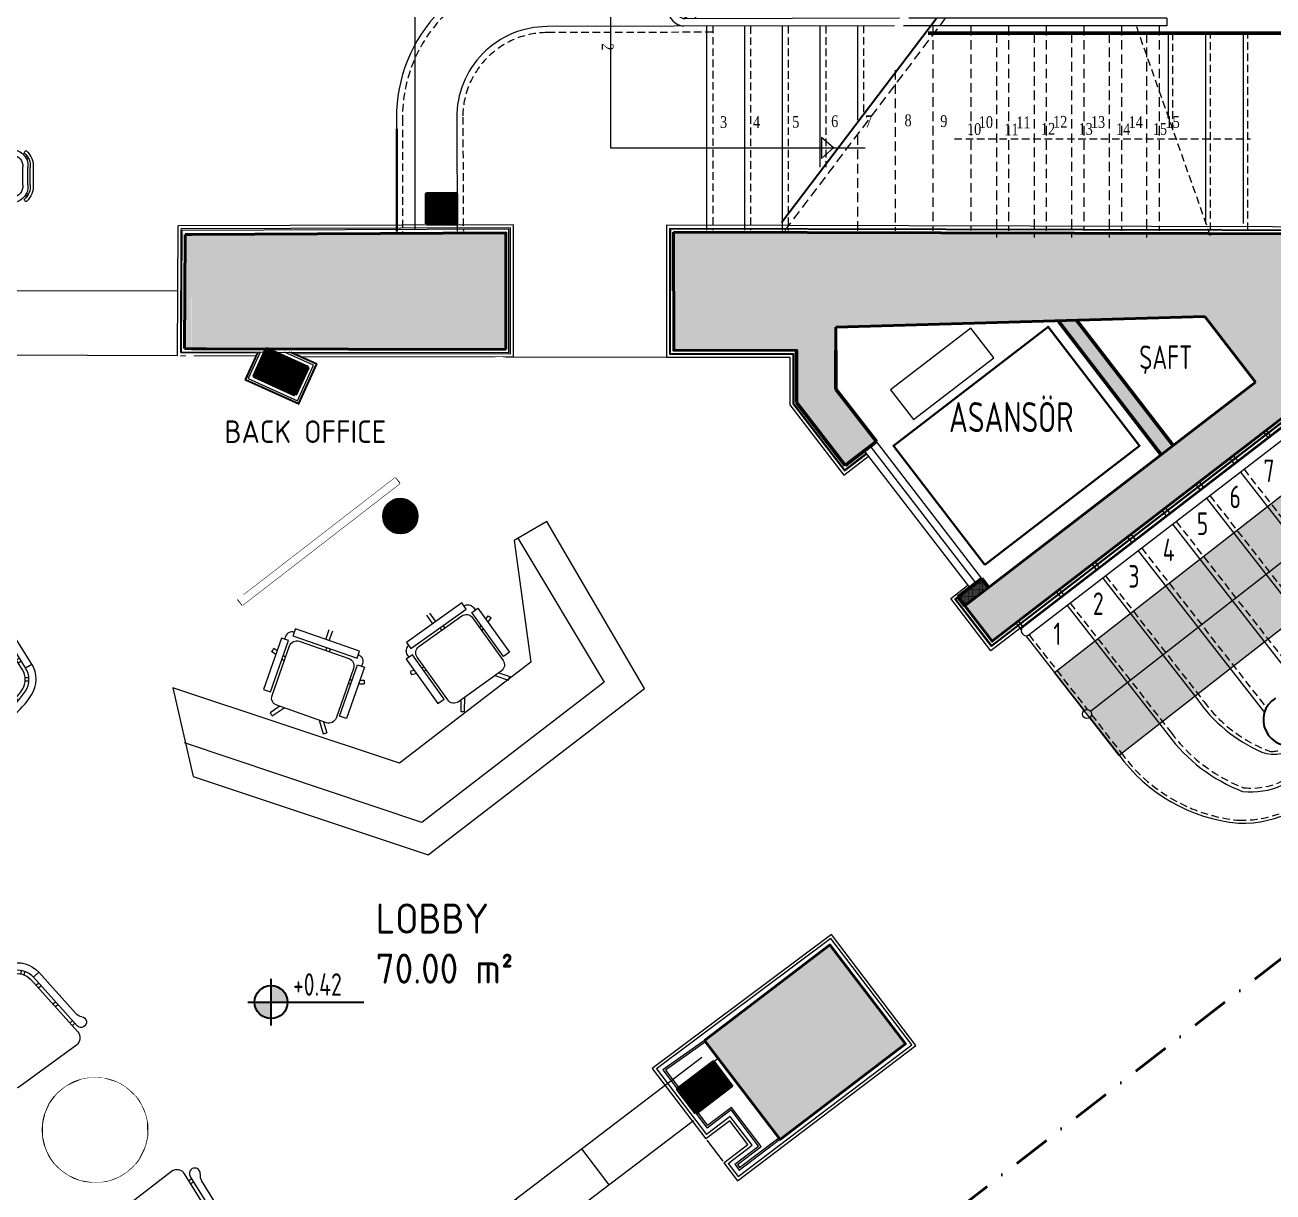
# Model space of a CAD drawing. Header units: millimetres. Extents: x 8884 to 18446, y 10737 to 16556.
# Drawn here: x 10154 to 10985, y 14561 to 15338 of the extents above; entities that cross this region are included whole.
import ezdxf

# ---------------------------------------------------------------- set-up
doc = ezdxf.new("R2010")
doc.units = ezdxf.units.MM
doc.set_wipeout_variables(frame=1)
for name, pattern in [('DASHDOT2', [0.5, 0.25, -0.125, 0, -0.125]), ('DASHED2', [9.525, 6.35, -3.175]), ('DUZ', [0]), ('HIDDEN', [0.375, 0.25, -0.125])]:
    doc.linetypes.add(name, pattern=pattern)
for name, color, linetype, lineweight in [('Bina', 7, 'Continuous', 9), ('CEILING (3RDF)', 172, 'Continuous', 13), ('FURNITURE (3RDF)', 43, 'Continuous', 20), ('GYPSUM BOARD (3RDF)', 97, 'Continuous', 20), ('izdusum', 133, 'DASHED2', 20), ('kalem_15', 105, 'DUZ', 15), ('kolon', 212, 'Continuous', 50), ('MARBLE (3RDF)', 67, 'Continuous', 13), ('mermer_merdiven_25', 120, 'DUZ', 25), ('METAL (3RDF)', 252, 'Continuous', 15), ('ozgun_duvar', 251, 'DUZ', 9), ('PLASTER (3RDF)', 251, 'Continuous', 13), ('TEFRIS', 1, 'Continuous', 30), ('TEXT-GNRL (3RDF)', 125, 'Continuous', 15), ('TRS-ASNSR-KST', 44, 'Continuous', 30), ('TRS-DVR-EKLNN', 1, 'Continuous', 50), ('TRS-DVR-OZGN', 192, 'Continuous', 40), ('TRS-EKP-TFR-MB', 8, 'Continuous', 13), ('TRS-GRN-0.20', 72, 'Continuous', 20), ('TRS-GRN-0.25', 54, 'Continuous', 25), ('TRS-ISR-KST', 185, 'DASHDOT2', 40), ('TRS-MRD', 113, 'Continuous', 15), ('TRS-MRD-KABA', 115, 'HIDDEN', 9), ('TRS-YAZI-MAHL', 20, 'Continuous', 13), ('TRS-YAZI-MRDVN', 101, 'Continuous', 0), ('TRS_TRM_TASIYICI', 226, 'DUZ', 9), ('TUGLA DUVAR (3RDF)', 26, 'Continuous', 13), ('WALL (3RDF)', 255, 'Continuous', 35), ('WALLPAPER (3RDF)', 63, 'Continuous', 13), ('WOOD (3RDF)', 45, 'Continuous', 15), ('yazi', 2, 'Continuous', 15), ('yeni_duvar', 35, 'DUZ', 9)]:
    doc.layers.add(name, color=color, linetype=linetype, lineweight=lineweight)
doc.layers.add('CARPET (3RDF)', color=7, linetype='Continuous', lineweight=20, true_color=0x7a0000)
doc.layers.add('yazi_kot', color=34, linetype='Continuous')
doc.styles.add('1-20', font='times.ttf', dxfattribs={"width": 0.8, "height": 5})
doc.styles.add('ARIALTUR', font='isocpeur.ttf', dxfattribs={"width": 0.9, "height": 15})
doc.styles.add('yazi_kck_100', font='isocpeur.ttf', dxfattribs={"width": 0.7, "height": 30})
doc.styles.add('yazi_orta_50', font='isocpeur.ttf', dxfattribs={"width": 0.7, "height": 25})
doc.styles.add('yazı_kck_50', font='isocpeur.ttf', dxfattribs={"width": 0.7, "height": 15})
pattern_1 = [(0, (-8194.755, 2485.2215), (0.3175, 0.635), [0, -0.635])]
pattern_2 = [(45.60976326, (-107582.08845, -11156.5024), (-0.08932398658, 0.08744269793), [])]

# ---------------------------------------------------------------- blocks, each defined once
blk = doc.blocks.new('KESİT ÇİZ')
at = {"layer": 'TRS-ISR-KST', "ltscale": 100}
blk.add_lwpolyline([(112917.63, 54696.31), (114203.42, 55692.51)], dxfattribs=at)
blk = doc.blocks.new('kot_pln_100_1')
at = {"layer": 'yazi_kot'}
h = blk.add_hatch(color=256, dxfattribs=at)
h.paths.add_polyline_path([(2536.6, 63728.3), (2558.6, 63728.3, 0.414214), (2536.6, 63750.3)])
h.paths.add_polyline_path([(2536.6, 63728.3), (2514.6, 63728.3, 0.414214), (2536.6, 63706.3)])
for p, q in [((2536.6, 63697.1), (2536.6, 63759.5)), ((2505.6, 63728.3), (2660, 63728.3))]:
    blk.add_line(p, q, dxfattribs=at)
blk.add_circle((2536.6, 63728.3), 22, dxfattribs=at)
at = {"layer": 'yazi_kot', "style": 'yazi_kck_100', "width": 0.7}
for tag, p in [('±0.00', (2565.8, 63736.8)), ('KABAKOT', (2567, 63693.6))]:
    blk.add_attdef(tag, p, '', height=30, dxfattribs=at)
blk = doc.blocks.new('SAND5')
blk.add_wipeout([(-48.26, -3.77), (-37.37, -3.99), (-12.67, -3.95), (-6.83, -3.84), (-4.1, -2.29), (-2.85, 0.45), (-3.3, 6.05), (-1.31, 6.25), (-0.23, 2.62), (3.2, 2.09), (4.77, 4.04), (3.9, 6.97), (2.82, 8.41), (-0.05, 33.49), (-0.81, 40.99), (-4.12, 49.21), (-9.22, 53.5), (-17.9, 56.28), (-29.02, 57.19), (-39.57, 55.6), (-48.89, 51.03), (-53.48, 43.27), (-53.71, 40.89), (-56.55, 13.9), (-57.42, 8.32), (-59.24, 5.78), (-59.07, 3.22), (-57.78, 1.99), (-54.79, 2.18), (-53.47, 4.39), (-53.29, 6.17), (-51.3, 5.97), (-51.74, 1.49), (-50.47, -2.36), (-50.47, -2.36)])
for p, q in [((-35.83, 52.38), (-35.48, 50.42)), ((-33.86, 52.73), (-33.51, 50.77)), ((-20.88, 52.76), (-21.23, 50.78)), ((-18.91, 52.41), (-19.26, 50.44)), ((-48.06, 45.9), (-46.48, 44.67)), ((-46.84, 47.48), (-45.26, 46.26)), ((-7.89, 47.54), (-9.46, 46.31)), ((-6.66, 45.96), (-8.23, 44.73)), ((-53.89, 40.91), (-56.93, 10.04)), ((-49.91, 40.51), (-53.89, 40.91)), ((-49.91, 40.51), (-53.47, 4.39)), ((-47.92, 40.32), (-51.74, 1.49)), ((-50.35, 36.03), (-48.36, 35.83)), ((-6.78, 40.38), (-2.84, 1.56)), ((-4.34, 36.1), (-6.33, 35.9)), ((-4.79, 40.58), (-0.81, 40.99)), ((-4.79, 40.58), (-1.13, 4.47)), ((-0.81, 40.99), (2.32, 10.14)), ((-50.55, 34.04), (-48.56, 33.84)), ((-4.14, 34.11), (-6.13, 33.91)), ((-51.72, 22.09), (-49.73, 21.9)), ((-2.92, 22.17), (-4.91, 21.97)), ((-51.92, 20.1), (-49.93, 19.91)), ((-2.72, 20.18), (-4.71, 19.98)), ((-53.09, 8.16), (-51.1, 7.97)), ((-1.51, 8.24), (-3.5, 8.04)), ((-53.29, 6.17), (-51.3, 5.97)), ((-1.31, 6.25), (-3.3, 6.05)), ((-46.76, -4), (-7.81, -3.94))]:
    blk.add_line(p, q)
for centre, radius, start, end in [((-27.3, 10.14), 47.09, 70.1191, 110.06008), ((-37.97, 39.34), 16, 110.06008, 174.379), ((-37.97, 39.34), 12, 110.06008, 174.379), ((-37.97, 39.34), 10, 110.06008, 174.379), ((-27.3, 10.14), 43.09, 70.1191, 110.06008), ((-27.3, 10.14), 41.09, 70.1191, 110.06008), ((-16.73, 39.37), 10, 5.80018, 70.1191), ((-16.73, 39.37), 12, 5.80018, 70.1191), ((-16.73, 39.37), 16, 5.80018, 70.1191), ((-61.9, 10.53), 5, 312.96938, 354.379), ((1.86, 4.77), 3, 185.80018, 47.20981), ((7.29, 10.64), 5, 185.80018, 227.20981), ((-56.45, 4.68), 3, 132.96938, 354.379), ((-46.77, 1), 5, 174.379, 270.08959), ((-7.82, 1.06), 5, 270.08959, 5.80018)]:
    blk.add_arc(centre, radius, start, end)
blk = doc.blocks.new('FHFDH')
at = {"layer": 'METAL (3RDF)'}
for p, q in [((139319.44, -16673.9, 33.18), (139623.78, -16442.13, 33.18)), ((139337.66, -16697.82, 33.18), (139618.13, -16484.23, 33.18)), ((139543.54, -16503.24, 33.18), (139561.76, -16527.16, 33.18)), ((139499.68, -16536.64, 33.18), (139517.89, -16560.56, 33.18)), ((139459.67, -16567.1, 33.18), (139477.89, -16591.02, 33.18)), ((139429.25, -16590.27, 33.18), (139447.47, -16614.19, 33.18)), ((139404.2, -16609.35, 33.18), (139422.42, -16633.27, 33.18)), ((139388.74, -16621.12, 33.18), (139406.96, -16645.04, 33.18)), ((139378.29, -16629.08, 33.18), (139396.51, -16653, 33.18)), ((139365.38, -16638.91, 33.18), (139383.6, -16662.83, 33.18)), ((139370.11, -16635.31, 33.18), (139388.32, -16659.23, 33.18)), ((139352.78, -16648.51, 33.18), (139370.99, -16672.43, 33.18)), ((139355.06, -16646.77, 33.18), (139373.27, -16670.7, 33.18)), ((139357.97, -16644.55, 33.18), (139376.19, -16668.48, 33.18)), ((139361.21, -16642.09, 33.18), (139379.43, -16666.01, 33.18))]:
    blk.add_line(p, q, dxfattribs=at)
blk = doc.blocks.new('fhdfdh')
at = {"layer": 'FURNITURE (3RDF)'}
blk.add_line((145049.41, -23671.12), (145051.43, -23669.65), dxfattribs=at)
blk.add_wipeout([(145015.96, -23663.41), (145012.68, -23663.26), (145010.58, -23662.18), (145009.12, -23660.08), (145008.81, -23658.32), (145008.89, -23656.77), (145002.11, -23656.39), (145002.11, -23620.15), (145004.29, -23620.15), (145004.41, -23617.45), (145006.22, -23614.74), (145008.81, -23613.67), (145008.81, -23611.16), (145054.05, -23611.16), (145054.05, -23613.67), (145055.98, -23614.19), (145057.85, -23615.75), (145058.57, -23618.91), (145058.57, -23620.15), (145060.75, -23620.15), (145060.75, -23656.39), (145054.05, -23656.28), (145054.01, -23658.96), (145053.04, -23661.36), (145049.63, -23663.34), (145043.82, -23663.41), (145014.67, -23663.41)]).dxf.layer = 'WALL (3RDF)'
blk.add_wipeout([(145049.83, -23663.34), (145014.67, -23663.41), (145012.68, -23663.26), (145010.86, -23662.41), (145009.12, -23660.08), (145008.81, -23658.32), (145008.81, -23656.76), (145002.11, -23656.39), (145002.11, -23620.15), (145004.29, -23620.15), (145004.29, -23618.19), (145004.54, -23616.7), (145005.61, -23615), (145008.81, -23613.67), (145008.81, -23611.16), (145054.05, -23611.16), (145054.05, -23613.67), (145055.2, -23613.82), (145056.75, -23614.57), (145057.85, -23615.75), (145058.24, -23616.5), (145058.53, -23617.58), (145058.57, -23618.91), (145058.57, -23620.15), (145060.75, -23620.15), (145060.75, -23656.39), (145054.05, -23656.39), (145054.01, -23658.96), (145053.68, -23660.22), (145053.04, -23661.36), (145051.77, -23662.56), (145049.51, -23663.38)]).dxf.layer = 'FURNITURE (3RDF)'
for p, q in [((145030.18, -23611.16), (145030.18, -23604.24)), ((145032.67, -23611.16), (145032.67, -23604.24)), ((145032.68, -23618.19), (145032.68, -23616.19)), ((145035.17, -23618.19), (145035.17, -23616.19)), ((145002.11, -23631.77), (144998.77, -23630.69)), ((145008.81, -23631.33), (145007.13, -23630.79)), ((145054.05, -23631.33), (145055.73, -23630.79)), ((145060.75, -23631.77), (145064.09, -23630.69)), ((145008.81, -23633.95), (145007.13, -23633.41)), ((145054.05, -23633.95), (145055.73, -23633.41)), ((145043.82, -23663.41), (145049.41, -23671.12)), ((145046.9, -23663.41), (145051.43, -23669.65))]:
    blk.add_line(p, q, dxfattribs=at)
for points in [[(145008.81, -23613.67, 0.414214), (145004.29, -23618.19), (145004.29, -23620.15)], [(145054.05, -23613.67, -0.414214), (145058.57, -23618.19), (145058.57, -23620.15)], [(145002.11, -23629.16), (144999.54, -23628.32, 0.017021), (144998.77, -23630.69)], [(145060.75, -23629.16), (145063.32, -23628.32, -0.017021), (145064.09, -23630.69)], [(145015.96, -23663.41), (145011.43, -23669.65, 0.017021), (145013.45, -23671.12), (145019.04, -23663.41)]]:
    blk.add_lwpolyline(points, format="xyb", dxfattribs=at)
for points in [[(145054.05, -23611.16), (145008.81, -23611.16), (145008.81, -23616.19), (145054.05, -23616.19)], [(145002.11, -23656.39), (145007.13, -23656.39), (145007.13, -23620.15), (145002.11, -23620.15)], [(145060.75, -23656.39), (145055.73, -23656.39), (145055.73, -23620.15), (145060.75, -23620.15)]]:
    blk.add_lwpolyline(points, close=True, dxfattribs=at)
blk.add_lwpolyline([(145054.05, -23658.32, -0.414214), (145048.95, -23663.41), (145013.9, -23663.41, -0.414214), (145008.81, -23658.32), (145008.81, -23623.29, -0.414214), (145013.9, -23618.19), (145048.95, -23618.19, -0.414214), (145054.05, -23623.29)], format="xyb", close=True, dxfattribs=at)
blk = doc.blocks.new('dsfgfdsgsdg')
at = {"layer": 'izdusum'}
for p, q in [((140035.98, -23339.08, 33.34), (140035.98, -23475.61, 33.34)), ((140061.11, -23339.08, 33.34), (140061.11, -23475.51, 33.34)), ((140086.23, -23339.08, 33.34), (140086.23, -23475.74, 33.34)), ((140111.35, -23339.08, 33.34), (140111.35, -23475.74, 33.34)), ((140136.47, -23339.08, 33.34), (140136.47, -23475.74, 33.34)), ((140161.59, -23339.08, 33.34), (140161.59, -23475.74, 33.34)), ((140186.71, -23339.08, 33.34), (140186.71, -23475.74, 33.34)), ((140010.86, -23368.52, 33.34), (140010.86, -23475.55, 33.34)), ((139985.74, -23412.03, 33.34), (139985.74, -23475.48, 33.34)), ((139935.5, -23433.18, 33.34), (139935.5, -23475.42, 33.34))]:
    blk.add_line(p, q, dxfattribs=at)
at = {"layer": 'izdusum', "elevation": 33.34}
blk.add_lwpolyline([(139937.57, -23475.34), (140044.4, -23334.06)], dxfattribs=at)
at = {"layer": 'kalem_15'}
for p, q in [((139863.64, -23299.2, 33.34), (139778.91, -23299.38, 33.34)), ((139863.73, -23339.39, 33.34), (139779, -23339.58, 33.34)), ((140010.29, -23339.08, 33.34), (139863.73, -23339.39, 33.34)), ((140013.77, -23334.05, 33.34), (139870.65, -23334.36, 33.34)), ((139885.25, -23339.08, 33.34), (139885.25, -23475.23, 33.34)), ((139910.38, -23339.34, 33.34), (139910.38, -23475.27, 33.34)), ((139935.5, -23339.29, 33.34), (139935.5, -23475.34, 33.34)), ((139960.62, -23339.23, 33.34), (139960.62, -23433.18, 33.34)), ((139985.74, -23339.08, 33.34), (139985.74, -23401.98, 33.34)), ((139985.74, -23339.08, 33.34), (139985.74, -23358.48, 33.34)), ((140191.74, -23339.08, 33.34), (140016.4, -23339.08, 33.34)), ((140191.74, -23334.06, 33.34), (140019.87, -23334.06, 33.34)), ((140191.74, -23334.06, 33.34), (140191.74, -23339.08, 33.34)), ((139678.64, -23400.06, 33.34), (139679, -23476.01, 33.34)), ((139718.84, -23399.87, 33.34), (139719.19, -23475.82, 33.34))]:
    blk.add_line(p, q, dxfattribs=at)
blk.add_circle((139863.64, -23319.3, 33.34), 10.05, dxfattribs=at)
for centre, radius, start, end in [((139779.13, -23399.87, 33.34), 100.49, 90.12374, 180.53607), ((139863.64, -23319.3, 33.34), 20.1, 311.50533, 90.24747), ((139871.6, -23327, 33.34), 12.45, 186.04754, 262.69345), ((139871.6, -23327, 33.34), 7.43, 198.0447, 262.69345), ((139779.13, -23399.87, 33.34), 60.29, 90.12374, 180.53607)]:
    blk.add_arc(centre, radius, start, end, dxfattribs=at)
at = {"layer": 'mermer_merdiven_25', "elevation": 33.34}
blk.add_lwpolyline([(139935.09, -23470.1), (140038.25, -23334.06)], dxfattribs=at)
at = {"layer": 'TEFRIS'}
blk.add_line((139679, -23407.68, 33.34), (139679, -23476.01, 33.34), dxfattribs=at)
at = {"layer": 'TRS-MRD'}
for p, q in [((139821.28, -23303.31, 33.34), (139821.28, -23420.38, 33.34)), ((139821.28, -23420.38, 33.34), (139990.82, -23420.38, 33.34))]:
    blk.add_line(p, q, dxfattribs=at)
at = {"layer": 'TRS-MRD', "linetype": 'Continuous'}
for p, q in [((139969.67, -23420.38, 66.68), (139961.73, -23413.38, 66.68)), ((139961.73, -23413.38, 66.68), (139961.73, -23427.39, 66.68)), ((139969.67, -23420.38, 66.68), (139961.73, -23427.39, 66.68))]:
    blk.add_line(p, q, dxfattribs=at)
at = {"layer": 'TRS-MRD'}
blk.add_circle((139821.28, -23299.29, 33.34), 3.65, dxfattribs=at)
at = {"layer": 'TRS-MRD-KABA', "ltscale": 20}
for p, q in [((139863.65, -23303.22, 33.34), (139778.92, -23303.4, 33.34)), ((139889.27, -23339.08, 33.34), (139889.27, -23475.23, 33.34)), ((139914.4, -23339.34, 33.34), (139914.4, -23475.27, 33.34)), ((139939.52, -23339.29, 33.34), (139939.52, -23475.34, 33.34)), ((139964.64, -23339.23, 33.34), (139964.64, -23433.18, 33.34)), ((139989.76, -23339.08, 33.34), (139989.76, -23398, 33.34)), ((139889.27, -23343.36, 33.34), (139779.01, -23343.6, 33.34)), ((139682.67, -23400.77, 33.34), (139682.67, -23475.99, 33.34)), ((139722.86, -23399.85, 33.34), (139723.21, -23475.8, 33.34))]:
    blk.add_line(p, q, dxfattribs=at)
for centre, radius, start, end in [((139779.13, -23399.87, 33.34), 96.47, 90.12374, 180.53607), ((139863.64, -23319.3, 33.34), 16.08, 292.14956, 90.24747), ((139779.13, -23399.87, 33.34), 56.27, 90.12374, 180.53607)]:
    blk.add_arc(centre, radius, start, end, dxfattribs=at)
at = {"layer": 'yazi', "char_height": 13.0632, "width": 10.8878, "attachment_point": 1, "rotation": 270, "style": '1-20'}
for s, insert in [('{\\H0.6x;1} ', (139823.27, -23308.79)), ('{\\H0.6x;2} ', (139823.27, -23350.77))]:
    blk.add_mtext(s, dxfattribs=dict(at, insert=insert))
at = {"layer": 'yazi', "char_height": 13.0632, "width": 10.8878, "attachment_point": 1, "style": '1-20'}
for s, insert in [('{\\H0.6x;3} ', (139894.19, -23399.28)), ('{\\H0.6x;4} ', (139916.11, -23399.28)), ('{\\H0.6x;5} ', (139942.28, -23399.08)), ('{\\H0.6x;6} ', (139968.2, -23398.7)), ('{\\H0.6x;7} ', (139990.78, -23398.82)), ('{\\H0.6x;8} ', (140017.07, -23398.09)), ('{\\H0.6x;9} ', (140040.86, -23398.65)), ('{\\H0.6x;10} ', (140066.51, -23399.32)), ('{\\H0.6x;11} ', (140091.48, -23399.45, -33.34)), ('{\\H0.6x;12} ', (140116.01, -23399.09, -33.34)), ('{\\H0.6x;13} ', (140141.19, -23399.22, -33.34)), ('{\\H0.6x;14} ', (140166.29, -23399.3, -33.34)), ('{\\H0.6x;15} ', (140190.9, -23399.22, -33.34))]:
    blk.add_mtext(s, dxfattribs=dict(at, insert=insert))
blk = doc.blocks.new('DFGDFG')
at = {"linetype": 'Continuous'}
blk.add_wipeout([(138043.92, -15144.7), (138042.36, -15140.33), (138042.18, -15138.09), (138044.24, -15132.98), (138045.79, -15131.28), (138046.62, -15130.6), (138046.44, -15130.21), (138045.42, -15130.52), (138044.19, -15130.48), (138043.15, -15130.08), (138042.17, -15129.24), (138041.59, -15128.22), (138041.38, -15127.08), (138041.62, -15125.72), (138042.35, -15124.56), (138043.08, -15123.96), (138051.81, -15118.32), (138052.47, -15117.99), (138053.32, -15117.78), (138054.45, -15117.83), (138055.12, -15118.05), (138055.7, -15118.38), (138056.52, -15118.72), (138057.5, -15118.86), (138059, -15118.54), (138059.95, -15117.91), (138062.71, -15116.08), (138063.34, -15116.07), (138064.17, -15116.51), (138064.55, -15117.19), (138064.58, -15117.82), (138064.34, -15118.44), (138064.61, -15118.85), (138067.75, -15116.77), (138069.07, -15116.02), (138071.2, -15115.26), (138072.9, -15114.98), (138074.26, -15114.95), (138075.3, -15115.04), (138076.28, -15115.22), (138076.51, -15113.94), (138075.36, -15113.79), (138074.36, -15113.77), (138074.08, -15113.77), (138073.6, -15113.36), (138073.42, -15112.79), (138073.51, -15112.33), (138073.77, -15111.95), (138074.01, -15111.77), (138077.47, -15112.08), (138080, -15112.92), (138081.35, -15113.63), (138082.56, -15114.44), (138083.61, -15115.32), (138084.64, -15116.39), (138085.83, -15117.66), (138090.32, -15122.33), (138093.1, -15125.2), (138094.71, -15127.01), (138095.81, -15128.76), (138096.62, -15130.65), (138097.02, -15132.09), (138097.32, -15134.86), (138097.28, -15136.01), (138097.09, -15136.25), (138096.23, -15136.56), (138095.51, -15136.22), (138095.28, -15135.87), (138095.32, -15134.94), (138095.2, -15133.32), (138093.93, -15133.6), (138094.12, -15135.53), (138093.93, -15137.66), (138093.45, -15139.4), (138092.17, -15141.87), (138091.27, -15143.1), (138090.5, -15144.16), (138089.63, -15145.37), (138090.03, -15145.66), (138090.22, -15145.4), (138090.75, -15145.2), (138091.38, -15145.22), (138091.95, -15145.49), (138092.26, -15145.79), (138092.49, -15146.24), (138092.55, -15146.89), (138092.18, -15147.58), (138090.32, -15150.17), (138089.76, -15151.05), (138089.52, -15152.22), (138089.61, -15153.19), (138089.88, -15153.95), (138090.11, -15154.36), (138090.41, -15155.25), (138090.43, -15156.44), (138089.91, -15157.81), (138083.55, -15166.78), (138082.51, -15167.59), (138081.38, -15167.96), (138080.29, -15167.95), (138079.31, -15167.64), (138078.3, -15166.91), (138077.74, -15166.13), (138077.48, -15165.53), (138077.33, -15164.74), (138077.39, -15163.78), (138077.64, -15162.98), (138078.05, -15162.3), (138077.74, -15162.08), (138076.36, -15163.69), (138074.87, -15164.89), (138072.81, -15165.98), (138070.14, -15166.68), (138068, -15166.58), (138066.3, -15166.15), (138064.44, -15165.34), (138062.46, -15163.95), (138043.91, -15144.68)], dxfattribs=at).dxf.layer = 'FURNITURE (3RDF)'
at = {"layer": 'FURNITURE (3RDF)', "linetype": 'Continuous'}
for p, q in [((138051.39, -15118.64), (138043.43, -15123.77)), ((138064.34, -15118.44), (138046.96, -15129.91)), ((138048.5, -15129.49), (138067.41, -15117)), ((138069.45, -15119.86), (138049.97, -15132.67)), ((138062.71, -15116.08), (138059.58, -15118.15)), ((138076.28, -15115.22), (138076.62, -15113.96)), ((138077.82, -15115.79), (138078.16, -15114.53)), ((138082.35, -15119.09), (138090.31, -15127.38)), ((138083.42, -15118.06), (138091.41, -15126.39)), ((138092.87, -15124.99), (138084.87, -15116.66)), ((138079.56, -15121.27), (138088.02, -15130.07)), ((138093.42, -15132.04), (138094.69, -15131.75)), ((138093.93, -15133.6), (138095.2, -15133.32)), ((138047.96, -15143.81), (138064.2, -15160.73)), ((138089.01, -15140.24), (138075.41, -15159.18)), ((138078.53, -15160.78), (138091.78, -15142.39)), ((138045.45, -15146.29), (138061.62, -15163.13)), ((138090.22, -15145.4), (138078.05, -15162.3)), ((138092.51, -15147.13), (138090.32, -15150.17)), ((138089.49, -15158.33), (138084.03, -15166.08))]:
    blk.add_line(p, q, dxfattribs=at)
for centre, major_axis, start_param, end_param in [((138074.54, -15112.75), (0.809, 0.777), 1.298228, 3.525819), ((138074.43, -15125.16), (9.71, 9.32), -0.078697, 0.841205), ((138053.69, -15121.25), (2.54, 2.43), 0.304082, 1.526645), ((138057.53, -15115.22), (2.64, 2.53), 3.322007, 4.559654), ((138063.05, -15117.59), (1.12, 1.08), -1.346349, 1.03111), ((138073.73, -15125.84), (7.9, 7.58), -0.101483, 1.427666), ((138073.73, -15125.84), (5.35, 5.14), -0.101482, 1.427653), ((138074.43, -15125.16), (8.26, 7.93), -0.092568, 0.841206), ((138044.95, -15126.99), (2.58, 2.48), 1.249219, 4.552168), ((138083.21, -15135.72), (7.9, 7.58), -1.427666, 0.101482), ((138083.91, -15135.05), (8.26, 7.93), -0.841206, 0.092568), ((138083.91, -15135.05), (9.71, 9.32), -0.841205, 0.078697), ((138053.08, -15139.44), (7.96, 7.64), 1.240098, 2.24946), ((138053.08, -15139.44), (5.41, 5.2), 1.24009, 2.249465), ((138083.21, -15135.72), (5.35, 5.14), -1.427653, 0.10148), ((138096.32, -15135.45), (0.809, 0.777), 2.757366, 4.984957), ((138053.6, -15138.22), (8.27, 7.94), 2.360709, 3.157445), ((138053.6, -15138.22), (5.72, 5.49), 2.365822, 3.157445), ((138091.01, -15146.73), (1.12, 1.08), -1.03111, 1.346349), ((138093.16, -15152.34), (2.64, 2.53), 1.723532, 2.961178), ((138070.01, -15155.33), (5.72, 5.49), 3.12574, 3.917362), ((138068.78, -15155.79), (5.41, 5.2), 4.033721, 5.043095), ((138068.78, -15155.79), (7.96, 7.64), 4.033726, 5.043087), ((138086.97, -15155.93), (2.54, 2.43), -1.526645, -0.304082), ((138070.01, -15155.33), (8.27, 7.94), 3.12574, 3.922477), ((138080.89, -15164.43), (2.58, 2.48), 1.731018, 5.033966)]:
    blk.add_ellipse(centre, major_axis=major_axis, ratio=0.99143, start_param=start_param, end_param=end_param, dxfattribs=at)
blk = doc.blocks.new('sdgdfgds')
at = {"layer": 'FURNITURE (3RDF)', "linetype": 'Continuous'}
blk.add_lwpolyline([(137773.72, -15467.92), (137843.72, -15467.92), (137843.72, -15537.92), (137773.72, -15537.92), (137773.72, -15467.92)], dxfattribs=at)
at = {"linetype": 'Continuous'}
blk.add_wipeout([(137773.72, -15467.92), (137843.72, -15467.92), (137843.72, -15537.92), (137773.72, -15537.92)], dxfattribs=at).dxf.layer = 'FURNITURE (3RDF)'
at = {"layer": 'FURNITURE (3RDF)', "rotation": 46.18456237769989}
blk.add_blockref('DFGDFG', (31293.82, -104591.54), dxfattribs=at)
at = {"layer": 'FURNITURE (3RDF)', "xscale": -1, "rotation": 133.8154376223001}
blk.add_blockref('DFGDFG', (31293.82, 73585.71), dxfattribs=at)

msp = doc.modelspace()

# ---------------------------------------------------------------- hatches: boundary and pattern name
at = {"layer": 'CARPET (3RDF)'}
h = msp.add_hatch(dxfattribs=at)
h.set_pattern_fill('DOTS', color=256, scale=3)
h.set_pattern_definition([(0, (-128803.2467, 30815.715), (2.38125, 4.7625), [0, -4.7625])])
edge = h.paths.add_edge_path()
edge.add_arc((11165.09, 14867.58), 163.2, 309.47743, 479.18198)
edge.add_line((11268.87, 14741.61), (11311.69, 14686.26))
edge.add_arc((11166.38, 14867.4), 232.22, 308.73582, 487.69952)
edge.add_line((11085.8, 15010.29), (10882.43, 14851.51))
edge.add_line((10882.43, 14851.51), (10839.35, 14906.69))
edge.add_line((10839.35, 14906.69), (11024.37, 15051.14))
at = {"layer": 'ozgun_duvar'}
h = msp.add_hatch(dxfattribs=at)
h.set_pattern_fill('DOTS', color=256, scale=0.4, style=0)
h.set_pattern_definition([(0, (20008.21316, 8083.48664), (0.3175, 0.635), [0, -0.635])])
h.paths.add_polyline_path([(10689.71, 14725.28), (10740, 14659.24), (10656.46, 14595.63), (10606.17, 14661.66)])
at = {"layer": 'TRS_TRM_TASIYICI'}
h = msp.add_hatch(dxfattribs=at)
h.set_pattern_fill('ANSI31', color=256, angle=0.60976)
h.set_pattern_definition(pattern_2)
h.paths.add_polyline_path([(10420.93, 15205.54), (10440.93, 15205.54), (10440.93, 15225.54), (10420.93, 15225.54)])
h = msp.add_hatch(dxfattribs=at)
h.set_pattern_fill('ANSI31', color=256, angle=9.97681)
h.set_pattern_definition([(54.97681239, (-101732.9478, -29994.78557), (-0.10236498134, 0.07173848754), [])])
h.paths.add_polyline_path([(10333.61, 15091.69), (10341.87, 15109.9), (10314.55, 15122.29), (10306.29, 15104.07)])
h = msp.add_hatch(dxfattribs=at)
h.set_pattern_fill('ANSI31', color=256, angle=0.60976)
h.set_pattern_definition(pattern_2)
h.paths.add_polyline_path([(10600.33, 14613.22), (10624.2, 14631.39), (10612.08, 14647.3), (10588.21, 14629.13)])
at = {"layer": 'yeni_duvar'}
h = msp.add_hatch(dxfattribs=at)
h.set_pattern_fill('DOTS', color=256, scale=0.4, style=0)
h.set_pattern_definition(pattern_1)
h.paths.add_polyline_path([(10910.32, 15051.83), (10841.67, 15141.02), (10854.02, 15141.37), (10918.24, 15057.93)])
h = msp.add_hatch(dxfattribs=at)
h.set_pattern_fill('DOTS', color=256, scale=0.4, style=0)
h.set_pattern_definition(pattern_1)
h.paths.add_polyline_path([(10667.54, 15121.28), (10693.74, 15121.28), (10693.74, 15095.49), (10720.63, 15060.55), (10699.86, 15044.57), (10667.54, 15086.57)])
h = msp.add_hatch(dxfattribs=at)
h.set_pattern_fill('DOTS', color=256, scale=0.4, style=0)
h.set_pattern_definition(pattern_1)
h.paths.add_polyline_path([(10779.57, 14951.19), (10774.92, 14957.22), (10790.77, 14969.42), (10795.42, 14963.39)])

# ---------------------------------------------------------------- linework, layer by layer
at = {"layer": 'CARPET (3RDF)'}
msp.add_lwpolyline([(11085.8, 15010.29), (10882.43, 14851.51), (10839.35, 14906.69), (11024.37, 15051.14)], dxfattribs=at)
at = {"layer": 'CEILING (3RDF)', "ltscale": 20, "elevation": 33.64}
msp.add_lwpolyline([(10413.48, 15201.79), (10413.48, 15659.59)], dxfattribs=at)
at = {"layer": 'FURNITURE (3RDF)'}
msp.add_lwpolyline([(10603.24, 14640.57), (10615.26, 14649.73)], dxfattribs=at)
at = {"layer": 'FURNITURE (3RDF)', "ltscale": 20}
msp.add_circle((10200.3, 14601.95), 35, dxfattribs=at)
at = {"layer": 'GYPSUM BOARD (3RDF)'}
for points in [[(10308.92, 15120.17), (10300.66, 15101.96), (10335.73, 15086.06), (10347.5, 15112.02), (10329.58, 15120.14)], [(10310.29, 15120.17), (10302.32, 15102.58), (10335.11, 15087.72), (10345.84, 15111.39), (10326.54, 15120.15)]]:
    msp.add_lwpolyline(points, dxfattribs=at)
at = {"layer": 'GYPSUM BOARD (3RDF)', "elevation": 33.18}
for points in [[(10606.17, 14661.66), (10578.42, 14641.99), (10588.21, 14629.13)], [(10606.9, 14660.64), (10580.2, 14641.72), (10589.21, 14629.89)], [(10601.32, 14613.97), (10608.22, 14604.92)], [(10626.32, 14579.09), (10642.23, 14591.21), (10623.91, 14615.26), (10607.98, 14603.17)], [(10628.07, 14578.86), (10643.98, 14590.97), (10624.15, 14617.01), (10608.22, 14604.92)], [(10600.33, 14613.22), (10607.98, 14603.17)], [(10628.07, 14578.86), (10629.52, 14576.96), (10655.57, 14596.8)], [(10626.32, 14579.09), (10629.28, 14575.2), (10656.33, 14595.8)]]:
    msp.add_lwpolyline(points, dxfattribs=at)
at = {"layer": 'izdusum'}
for p, q in [((10800.65, 15332.56, 33.64), (10800.65, 15196.56, 33.64)), ((10825.65, 15332.56, 33.64), (10825.65, 15196.56, 33.64)), ((10850.65, 15332.56, 33.64), (10850.65, 15196.56, 33.64)), ((10875.65, 15332.56, 33.64), (10875.65, 15196.56, 33.64)), ((10900.65, 15332.56, 33.64), (10900.65, 15196.56, 33.64))]:
    msp.add_line(p, q, dxfattribs=at)
at = {"layer": 'kalem_15'}
for p, q in [((10122.66, 15161.2, -0.38), (10255.49, 15161.07, 0.3)), ((10121.4, 15118.34, -0.38), (10255.28, 15117.83, 0.3))]:
    msp.add_line(p, q, dxfattribs=at)
at = {"layer": 'kolon', "elevation": 33.18}
for points in [[(10420.93, 15205.54), (10440.93, 15205.54), (10440.93, 15225.54), (10420.93, 15225.54)], [(10600.33, 14613.22), (10624.2, 14631.39), (10612.08, 14647.3), (10588.21, 14629.13)]]:
    msp.add_lwpolyline(points, close=True, dxfattribs=at)
at = {"layer": 'kolon'}
msp.add_lwpolyline([(10333.61, 15091.69), (10341.87, 15109.9), (10314.55, 15122.29), (10306.29, 15104.07)], close=True, dxfattribs=at)
at = {"layer": 'MARBLE (3RDF)'}
for p, q in [((10663.04, 15085.04), (10699.04, 15038.26)), ((10665.04, 15085.72), (10699.41, 15041.07)), ((10699.04, 15038.26), (10715.45, 15050.89)), ((10699.41, 15041.07), (10714.23, 15052.47)), ((10770.14, 14956.06), (10781.63, 14964.91)), ((10772.94, 14955.7), (10782.85, 14963.32)), ((10796.98, 14921.2), (10770.14, 14956.06)), ((10797.34, 14924), (10772.94, 14955.7))]:
    msp.add_line(p, q, dxfattribs=at)
at = {"layer": 'PLASTER (3RDF)'}
for p, q in [((10475.89, 15202), (10258.19, 15201.28)), ((10475.89, 15119.93), (10475.89, 15202)), ((10257.79, 15120.32), (10308.33, 15120.09)), ((10262.54, 15120.24), (10313.59, 15120.16)), ((10319.25, 15120.16), (10475.89, 15119.93)), ((11030.42, 15104.15), (10797.43, 14924.7)), ((10773.64, 14955.61), (10775.23, 14956.83)), ((10797.43, 14924.7), (10773.64, 14955.61))]:
    msp.add_line(p, q, dxfattribs=at)
for points, elevation in [([(10258.21, 15204.28), (10258.21, 15204.29)], 0.3), ([(10257.79, 15120.32), (10258.19, 15201.28)], 0.3), ([(11226.75, 15200.41), (10583.45, 15202.11), (10583.36, 15119.36)], -61.14)]:
    msp.add_lwpolyline(points, dxfattribs=dict(at, elevation=elevation))
msp.add_lwpolyline([(10583.36, 15119.36), (10665.54, 15119.28), (10665.54, 15085.89), (10699.5, 15041.77), (10713.92, 15052.87)], dxfattribs=at)
at = {"layer": 'TRS-ASNSR-KST', "elevation": 75.03}
msp.add_lwpolyline([(10792.95, 14978.54), (10895.97, 15057.83), (10834.97, 15137.07), (10731.95, 15057.78), (10792.95, 14978.54)], dxfattribs=at)
at = {"layer": 'TRS-DVR-EKLNN'}
for p, q in [((10905.65, 15332.55, 33.64), (10755.24, 15332.55, 33.64)), ((11226.75, 15332.55, 33.64), (10905.65, 15332.55, 33.64)), ((10910.32, 15051.83), (10841.67, 15141.02)), ((10918.24, 15057.93), (10854.02, 15141.37))]:
    msp.add_line(p, q, dxfattribs=at)
for points in [[(10667.54, 15121.28), (10667.54, 15086.57)], [(10693.74, 15121.22), (10693.74, 15095.49)], [(10720.63, 15060.55), (10693.74, 15095.49)], [(10699.86, 15044.57), (10667.54, 15086.57)], [(10699.86, 15044.57), (10720.63, 15060.55)], [(10774.92, 14957.22), (10790.77, 14969.42)], [(10795.42, 14963.39), (10790.77, 14969.42)], [(10779.57, 14951.19), (10774.92, 14957.22)]]:
    msp.add_lwpolyline(points, dxfattribs=at)
at = {"layer": 'TRS-DVR-OZGN'}
msp.add_line((10264.55, 15122.44, 0.06), (10259.8, 15122.46, 0.06), dxfattribs=at)
for points, elevation in [([(10259.8, 15122.46), (10260.18, 15198.62)], 0.3), ([(10260.18, 15198.62), (10264.93, 15198.61)], -0.68), ([(10264.93, 15198.61), (10473.89, 15199.59), (10473.89, 15121.93)], 33.18), ([(10585.45, 15200.11), (11386.41, 15197.99)], 33.18)]:
    msp.add_lwpolyline(points, dxfattribs=dict(at, elevation=elevation))
for points in [[(10667.54, 15121.28), (10667.54, 15121.28), (10667.54, 15121.28), (10667.54, 15121.28), (10585.64, 15121.37), (10585.45, 15200.11)], [(10693.74, 15136.82), (10939.31, 15143.79)], [(10939.31, 15143.79), (10973.1, 15100.16)], [(10693.74, 15136.82), (10693.74, 15121.22)], [(10473.89, 15121.93), (10264.55, 15122.29)], [(10973.1, 15100.16), (10779.57, 14951.19), (10797.8, 14927.51), (11031.75, 15107.59)]]:
    msp.add_lwpolyline(points, dxfattribs=at)
at = {"layer": 'TRS-DVR-OZGN', "elevation": 33.18}
msp.add_lwpolyline([(10606.17, 14661.66), (10656.46, 14595.63), (10740, 14659.24), (10689.71, 14725.28)], close=True, dxfattribs=at)
at = {"layer": 'TRS-EKP-TFR-MB', "elevation": 75.03}
msp.add_lwpolyline([(10798.83, 15116.39), (10783.59, 15136.2), (10730.1, 15095.03), (10745.34, 15075.22)], close=True, dxfattribs=at)
at = {"layer": 'TRS-EKP-TFR-MB'}
for points in [[(10782.85, 14963.32), (10712.7, 15054.45)], [(10786.81, 14966.37), (10716.66, 15057.5)], [(10790.77, 14969.42), (10720.63, 15060.55)]]:
    msp.add_lwpolyline(points, dxfattribs=at)
at = {"layer": 'TRS-GRN-0.20'}
for points in [[(10817.62, 14936.45), (11033.08, 15102.3)], [(10821.62, 14931.33), (11036.89, 15097.03)]]:
    msp.add_lwpolyline(points, dxfattribs=at)
msp.add_arc((10820.62, 14934.67), 3.49, 149.34396, 286.6024, dxfattribs=at)
at = {"layer": 'TRS-GRN-0.25'}
msp.add_arc((10995.55, 14875.18), 17.16, 122.32414, 290.33342, dxfattribs=at)
at = {"layer": 'TRS-MRD'}
for p, q in [((10915.12, 15276.58, 32.14), (10915.13, 15332.1, 31.05)), ((10940.12, 15205.77, 33.54), (10940.12, 15332.1, 31.05)), ((10965.12, 15205.77, 33.54), (10965.12, 15332.1, 31.05)), ((10473.89, 15116.91), (10585.63, 15116.87))]:
    msp.add_line(p, q, dxfattribs=at)
for points in [[(10978.63, 15066.7), (10981.71, 15062.76)], [(10956.05, 15049.32), (10959.12, 15045.38)], [(10963.12, 15040.25), (11045.26, 14935.01)], [(10933.22, 15032.24), (10936.54, 15027.99)], [(10863.28, 14880.97), (11045.91, 15023.55)], [(10940.54, 15022.87), (11022.68, 14917.62)], [(10910.88, 15014.55), (10913.95, 15010.61)], [(10917.95, 15005.48), (11000.09, 14900.24)], [(10887.9, 14996.86), (10890.97, 14992.92)], [(10894.97, 14987.79), (10979.09, 14880.02)], [(10864.3, 14978.69), (10867.37, 14974.75)], [(10871.37, 14969.63), (10933.88, 14889.55)], [(10840.58, 14960.44), (10843.66, 14956.5)], [(10847.66, 14951.38), (10914.91, 14865.21)], [(10813.63, 14939.7), (10817.16, 14935.18)], [(10820.27, 14931.2), (10859.07, 14881.49)], [(10862.76, 14876.76), (10881.86, 14852.3)]]:
    msp.add_lwpolyline(points, dxfattribs=at)
for points in [[(10881.86, 14852.3, 0.21719), (10961.9, 14806.26, 0.254507), (11027.61, 14840.16, 0.534202), (11001.69, 14890.89, 0.534202)], [(10914.91, 14865.21, 0.142687), (10964.56, 14827.53, 0.277676), (11011.16, 14848.54, 0.512542), (10997.98, 14888.27)], [(10933.88, 14889.55, 0.140446), (10977.39, 14853.71, 0.307347), (11001.51, 14859.09, 0.204615)]]:
    msp.add_lwpolyline(points, format="xyb", dxfattribs=at)
msp.add_circle((10860.92, 14879.12), 3, dxfattribs=at)
at = {"layer": 'TRS-MRD-KABA', "color": 8, "ltscale": 20, "true_color": 0x7a7a7a}
msp.add_line((10893.8, 15336.97, 31.05), (10943.62, 15195.85, 33.64), dxfattribs=at)
at = {"layer": 'TRS-MRD-KABA', "ltscale": 20}
for p, q in [((10918.12, 15268.08, 32.32), (10918.13, 15332.84, 31.05)), ((10943.12, 15201.58, 33.64), (10943.12, 15332.84, 31.05)), ((10968.12, 15201.58, 33.64), (10968.12, 15332.84, 31.05))]:
    msp.add_line(p, q, dxfattribs=at)
at = {"layer": 'TRS-MRD-KABA', "color": 8, "ltscale": 20, "true_color": 0x7a7a7a, "elevation": 33.64}
msp.add_lwpolyline([(10772.62, 15262.23), (10969.78, 15262.22)], dxfattribs=at)
at = {"layer": 'TRS-MRD-KABA', "ltscale": 20}
for points in [[(10980.22, 15067.92), (10983.29, 15063.98)], [(10958.43, 15051.15), (10961.5, 15047.21)], [(10965.5, 15042.08), (11047.64, 14936.84)], [(10935.43, 15033.96), (10938.76, 15029.7)], [(10942.76, 15024.58), (11024.9, 14919.33)], [(10913.26, 15016.38), (10916.33, 15012.44)], [(10920.33, 15007.31), (11002.47, 14902.07)], [(10890.26, 14998.71), (10893.35, 14994.75)], [(10897.35, 14989.62), (10980.39, 14883.22)], [(10866.27, 14980.23), (10869.35, 14976.28)], [(10873.35, 14971.15), (10938.67, 14887.47)], [(10842.56, 14961.97), (10845.64, 14958.02)], [(10849.64, 14952.9), (10916.88, 14866.75)], [(10815.21, 14940.93), (10818.3, 14936.98)], [(10822.3, 14931.85), (10861.12, 14882.11)], [(10863.87, 14878.59), (10883.46, 14853.49)]]:
    msp.add_lwpolyline(points, dxfattribs=at)
for points in [[(10883.46, 14853.49, 0.217116), (10962.01, 14808.26, 0.253942), (11025.91, 14841.21, 0.535881), (11001.2, 14888.93)], [(10916.92, 14866.7, 0.141953), (10965.16, 14829.98, 0.320314), (11012.94, 14856.6, 0.360748), (11000.3, 14884.63, 0.360748)], [(10938.72, 14887.4, 0.144813), (10983.05, 14854.11, 0.150652), (10996.28, 14858.03, 0.150652)]]:
    msp.add_lwpolyline(points, format="xyb", dxfattribs=at)
at = {"layer": 'TUGLA DUVAR (3RDF)'}
for p, q in [((10478.89, 15205.01), (10255.71, 15204.27)), ((10478.89, 15116.92), (10478.89, 15205.01)), ((10476.89, 15203), (10257.7, 15202.28)), ((10476.89, 15118.93), (10476.89, 15203)), ((10257.28, 15117.82), (10307.2, 15117.59)), ((10257.29, 15119.82), (10307.21, 15119.59)), ((10333.01, 15119.14), (10476.89, 15118.93)), ((10337.43, 15117.13), (10478.89, 15116.92)), ((10580.86, 15116.87), (10663.04, 15116.79)), ((10582.86, 15118.86), (10665.04, 15118.78)), ((10663.04, 15116.79), (10663.04, 15085.04)), ((10665.04, 15118.78), (10665.04, 15085.72)), ((11031.8, 15102.06), (10796.98, 14921.2)), ((11030.69, 15103.73), (10797.34, 14924))]:
    msp.add_line(p, q, dxfattribs=at)
for points, elevation in [([(10255.28, 15117.83), (10255.71, 15204.31)], 0.3), ([(10257.71, 15204.28), (10257.71, 15204.3)], 0.3), ([(11226.75, 15202.91), (10580.95, 15204.62), (10580.86, 15116.87)], -61.14), ([(10257.29, 15119.82), (10257.7, 15202.28)], 0.3), ([(11226.75, 15200.91), (10582.95, 15202.61), (10582.86, 15118.86)], -61.14)]:
    msp.add_lwpolyline(points, dxfattribs=dict(at, elevation=elevation))
at = {"layer": 'WALL (3RDF)', "elevation": 0.06}
msp.add_lwpolyline([(10274.55, 15122.42), (10264.55, 15122.44)], dxfattribs=at)
at = {"layer": 'WALLPAPER (3RDF)'}
msp.add_lwpolyline([(10308.37, 15120.17), (10300, 15101.71), (10335.98, 15085.4), (10348.16, 15112.27), (10330.79, 15120.14)], dxfattribs=at)
at = {"layer": 'WOOD (3RDF)'}
msp.add_line((10607.7, 14595.14, 33.18), (10618.35, 14581.12, 33.18), dxfattribs=at)
at = {"layer": 'WOOD (3RDF)', "elevation": 33.18}
for points in [[(10619.14, 14580.07), (10628.21, 14568.12), (10747.01, 14658.29), (10690.68, 14732.25), (10571.39, 14642.97), (10607.03, 14596.02)], [(10621.94, 14579.68), (10628.6, 14570.92), (10744.2, 14658.67), (10690.29, 14729.46), (10574.2, 14642.58), (10607.42, 14598.82)], [(10619.14, 14580.07), (10619.14, 14580.07), (10635.06, 14592.18), (10622.94, 14608.09), (10607.03, 14596.02)], [(10621.94, 14579.68), (10637.86, 14591.8), (10623.32, 14610.89), (10607.42, 14598.82)]]:
    msp.add_lwpolyline(points, dxfattribs=at)

# ---------------------------------------------------------------- block references
at = {"layer": 'WALL (3RDF)'}
msp.add_blockref('dsfgfdsgsdg', (-129277.66, 38676.61, 0.3), dxfattribs=at)
at = {"layer": 'yazi_kot', "xscale": 0.5, "yscale": 0.5, "zscale": 0.5}
msp.add_blockref('kot_pln_100_1', (9049.19, -17177.03, -33.18), dxfattribs=at).add_auto_attribs({'±0.00': '+0.42'})

# ---------------------------------------------------------------- texts
at = {"layer": 'TEXT-GNRL (3RDF)', "attachment_point": 1, "style": 'ARIALTUR'}
for s, insert, char_height in [('BACK OFFICE', (10286.38, 15074.65), 15), ('LOBBY\\P70.00 m²', (10387.23, 14752.79, -33.18), 20)]:
    msp.add_mtext_dynamic_manual_height_columns(s, width=418.286, gutter_width=75, heights=[92], dxfattribs=dict(at, insert=insert, char_height=char_height))
at = {"layer": 'TRS-YAZI-MAHL', "style": 'yazı_kck_50', "width": 0.7}
msp.add_text('ŞAFT', height=15.75, dxfattribs=at).set_placement((10895.74, 15108.82, 33.18))
at = {"layer": 'TRS-YAZI-MAHL', "style": 'yazi_orta_50', "width": 0.7}
msp.add_text('ASANSÖR', height=20, rotation=360, dxfattribs=at).set_placement((10769.01, 15066.85, 66.36))
at = {"layer": 'TRS-YAZI-MRDVN', "char_height": 15, "width": 311.1522, "attachment_point": 1, "rotation": 0.00036, "style": 'yazı_kck_50'}
for s, insert in [('7', (10978.41, 15048.6)), ('6', (10955.82, 15031.22)), ('5', (10934.01, 15013.32)), ('4', (10911.43, 14995.93)), ('3', (10888.45, 14978.24)), ('2', (10864.85, 14960.08)), ('1', (10838.54, 14940.01))]:
    msp.add_mtext(s, dxfattribs=dict(at, insert=insert))
at = {"layer": 'yazi', "char_height": 13, "width": 10.8351, "attachment_point": 1, "style": '1-20'}
for s, insert in [('{\\H0.6x;10} ', (10781.03, 15272.61, 0.46)), ('{\\H0.6x;11} ', (10805.88, 15272.47, -32.72)), ('{\\H0.6x;12} ', (10830.29, 15272.84, -32.72)), ('{\\H0.6x;13} ', (10855.35, 15272.71, -32.72)), ('{\\H0.6x;14} ', (10880.33, 15272.63, -32.72)), ('{\\H0.6x;15} ', (10904.82, 15272.7, -32.72))]:
    msp.add_mtext(s, dxfattribs=dict(at, insert=insert))

# ---------------------------------------------------------------- wipeouts: each hides what was drawn before it
msp.add_wipeout([(10479.22, 14994.68), (10501.07, 15007.44), (10566.1, 14896.07), (10422.06, 14785.24), (10265.52, 14837.35), (10252.17, 14896.46), (10403.03, 14846.32), (10490.48, 14913.59), (10479.5, 14994.42)]).dxf.layer = 'FURNITURE (3RDF)'

# ---------------------------------------------------------------- next in the draw order: hatches: boundary and pattern name
at = {"layer": 'ozgun_duvar'}
h = msp.add_hatch(dxfattribs=at)
h.set_pattern_fill('DOTS', color=256, scale=0.4, style=0)
h.set_pattern_definition([(0, (19999.1183, 8091.67544), (0.3175, 0.635), [0, -0.635])])
h.paths.add_polyline_path([(9758.85, 15175.12), (9802.81, 15175.21), (9801.82, 15265.28), (9758.27, 15264.67), (9746.34, 15264.67), (9738.34, 15264.58), (9738.39, 15259.58), (9733.39, 15259.53), (9734.27, 15180.03), (9739.27, 15180.09), (9739.23, 15175.09), (9747.33, 15175.17), (9747.67, 15175.08), (9758.85, 15175.13)])
h.paths.add_polyline_path([(10260.18, 15198.61), (10259.8, 15122.46), (10264.55, 15122.44), (10264.93, 15198.61)])
h.paths.add_polyline_path([(10117.03, 15123.05), (10119.27, 15198.61), (9959.14, 15198.61), (9960.25, 15137.61), (9761.48, 15046.01), (9751.5, 15041.41), (9748.82, 15040.18), (9740.54, 15040.09), (9740.58, 15035.09), (9733.77, 15029.58), (9782.46, 14966.74), (9786.41, 14969.8), (9789.47, 14965.85), (9796.58, 14971.35), (9805.64, 14978.47), (9839.14, 15004.61), (9828.73, 15018.05), (9962.5, 15123.69)])
h = msp.add_hatch(dxfattribs=at)
h.set_pattern_fill('DOTS', color=256, scale=0.4, style=0)
h.set_pattern_definition(pattern_1)
edge = h.paths.add_edge_path()
edge.add_line((10585.45, 15200.05), (10585.77, 15121.37))
edge.add_line((10585.77, 15121.37), (10693.74, 15121.22))
edge.add_line((10693.74, 15121.22), (10693.74, 15136.82))
edge.add_line((10693.74, 15136.82), (10756.08, 15138.59))
edge.add_line((10756.08, 15138.59), (10939.31, 15143.79))
edge.add_line((10939.31, 15143.79), (10972.87, 15099.97))
edge.add_line((10972.87, 15099.97), (10779.57, 14951.19))
edge.add_line((10779.57, 14951.19), (10797.8, 14927.51))
edge.add_line((10797.8, 14927.51), (11031.75, 15107.59))
edge.add_line((11031.75, 15107.59), (11067.27, 15123.75))
edge.add_line((11067.27, 15123.75), (11101.77, 15134.08))
edge.add_line((11101.77, 15134.08), (11139.8, 15140.14))
edge.add_line((11139.8, 15140.14), (11172.58, 15140.94))
edge.add_line((11172.58, 15140.94), (11180.3, 15140.67))
edge.add_line((11180.3, 15140.67), (11204.17, 15138.08))
edge.add_line((11204.17, 15138.08), (11218.97, 15135.57))
edge.add_line((11218.97, 15135.57), (11244.75, 15128.88))
edge.add_line((11244.75, 15128.88), (11259.5, 15124.07))
edge.add_line((11259.5, 15124.07), (11292.42, 15109.16))
edge.add_line((11292.42, 15109.16), (11303.69, 15102.87))
edge.add_line((11303.69, 15102.87), (11325.68, 15088.55))
edge.add_line((11325.68, 15088.55), (11348, 15070.42))
edge.add_line((11348, 15070.42), (11357.81, 15061.3))
edge.add_line((11357.81, 15061.3), (11377.85, 15039.04))
edge.add_line((11377.85, 15039.04), (11392.56, 15019.16))
edge.add_line((11392.56, 15019.16), (11403.43, 15001.64))
edge.add_line((11403.43, 15001.64), (11420.3, 14966.33))
edge.add_line((11420.3, 14966.33), (11432.67, 14926.06))
edge.add_line((11432.67, 14926.06), (11438.3, 14890.36))
edge.add_line((11438.3, 14890.36), (11439.07, 14851.23))
edge.add_line((11439.07, 14851.23), (11434.3, 14812.39))
edge.add_line((11434.3, 14812.39), (11424.07, 14774.62))
edge.add_line((11424.07, 14774.62), (11407.15, 14736.05))
edge.add_line((11407.15, 14736.05), (11387.99, 14704.98))
edge.add_line((11387.99, 14704.98), (11360.98, 14672.83))
edge.add_line((11360.98, 14672.83), (11338.72, 14651.46))
edge.add_line((11338.72, 14651.46), (11359.33, 14624.83))
edge.add_line((11359.33, 14624.83), (11392.35, 14650.86))
edge.add_line((11392.35, 14650.86), (11400.26, 14640.74))
edge.add_line((11400.26, 14640.74), (11426.82, 14672.61))
edge.add_arc((11163.55, 14865.06), 326.11, 323.83363, 333.59931)
edge.add_line((11455.65, 14720.05), (11467.04, 14745.72))
edge.add_line((11467.04, 14745.72), (11480, 14786.25))
edge.add_line((11480, 14786.25), (11485.34, 14812.12))
edge.add_line((11485.34, 14812.12), (11488.25, 14837.41))
edge.add_line((11488.25, 14837.41), (11487.66, 14878.52))
edge.add_arc((11091.95, 14845.85), 397.05, 4.7198, 11.73673)
edge.add_arc((11123.97, 14851.49), 364.55, 11.89316, 17.84025)
edge.add_line((11471, 14963.18), (11463.27, 14985.25))
edge.add_line((11463.27, 14985.25), (11452.7, 15009.08))
edge.add_line((11452.7, 15009.08), (11434.31, 15041.39))
edge.add_line((11434.31, 15041.39), (11425.23, 15053.1))
edge.add_arc((11281.56, 14947.86), 178.09, 36.22349, 46.32472)
edge.add_arc((11233.68, 14902.34), 244.1, 45.57389, 57.79681)
edge.add_line((11363.77, 15108.89), (11356.91, 15127.81))
edge.add_line((11356.91, 15127.81), (11440.56, 15201.34))
edge.add_line((11440.56, 15201.34), (11427.23, 15218.25))
edge.add_line((11427.23, 15218.25), (11386.41, 15197.99))
edge.add_line((11386.41, 15197.99), (10585.45, 15200.05))
h.paths.add_polyline_path([(10473.61, 15121.67), (10473.6, 15199.64), (10264.93, 15198.61), (10264.74, 15122.29)])
at = {"layer": 'TRS_TRM_TASIYICI'}
h = msp.add_hatch(dxfattribs=at)
h.set_pattern_fill('ANSI31', color=256, angle=0.60976)
h.set_pattern_definition(pattern_2)
edge = h.paths.add_edge_path()
edge.add_arc((10403.58, 15010.88), 11, 0, 360)

# ---------------------------------------------------------------- next in the draw order: linework, layer by layer
at = {"layer": 'FURNITURE (3RDF)', "ltscale": 20}
for points in [[(10501.08, 15007.42), (10479.47, 14994.6), (10490.48, 14913.59), (10403.03, 14846.32), (10252.17, 14896.46), (10252.17, 14896.46), (10265.52, 14837.35), (10422.1, 14785.23), (10566.1, 14896.07), (10501.08, 15007.42)], [(10481.74, 14996.25), (10539.31, 14900.31), (10417.84, 14806.84), (10259.8, 14859.81)]]:
    msp.add_lwpolyline(points, dxfattribs=at)
at = {"layer": 'kolon'}
msp.add_circle((10403.58, 15010.88, 33.18), 11, dxfattribs=at)

# ---------------------------------------------------------------- next in the draw order: block references
at = {"layer": 'Bina'}
msp.add_blockref('KESİT ÇİZ', (-102776.72, -40638.27, 33.18), dxfattribs=at)

# ---------------------------------------------------------------- next in the draw order: block references
at = {"layer": 'FURNITURE (3RDF)'}
for name, p, rotation in [('sdgdfgds', (-5427.79, -122571.32, 0), 90), ('fhdfdh', (-121298.06, -50177.88), 35.55211710907169), ('fhdfdh', (-118720.97, 85149.25), 340.6992645092664)]:
    msp.add_blockref(name, p, dxfattribs=dict(at, rotation=rotation))
at = {"layer": 'FURNITURE (3RDF)', "ltscale": 20}
for p, xscale, yscale, zscale, rotation in [((10076.92, 14911.78), 1.200000000000891, 1.200000000000891, 1.200000000000891, 217.5296681564914), ((10139.76, 14629.16), -1.200000000000889, 1.200000000000889, 1.200000000000889, 36.32786416130845), ((10209.6, 14536.24), 1.200000000000891, 1.200000000000891, 1.200000000000891, 217.5296681564914)]:
    msp.add_blockref('SAND5', p, dxfattribs=dict(at, xscale=xscale, yscale=yscale, zscale=zscale, rotation=rotation))

# ---------------------------------------------------------------- next in the draw order: linework, layer by layer
at = {"layer": 'FURNITURE (3RDF)'}
msp.add_lwpolyline([(10295.4, 14955.43), (10400.16, 15036.5), (10403.21, 15032.56), (10298.45, 14951.5)], close=True, dxfattribs=at)

# ---------------------------------------------------------------- next in the draw order: block references
at = {"layer": 'METAL (3RDF)'}
msp.add_blockref('FHFDH', (-129019.38, 31092.58), dxfattribs=at)

# ---------------------------------------------------------------- next in the draw order: wipeouts: each hides what was drawn before it
msp.add_wipeout([(10165.56, 14598.06), (10165.54, 14605.68), (10167.12, 14612.97), (10170.03, 14619.47), (10175.05, 14626.16), (10180.99, 14631.13), (10191.77, 14635.9), (10198.43, 14636.91), (10205.99, 14636.51), (10215.13, 14633.69), (10220.73, 14630.41), (10227.49, 14624.05), (10230.88, 14619.06), (10233.7, 14612.56), (10234.84, 14607.88), (10235.07, 14597.6), (10233.64, 14591.19), (10229.47, 14582.56), (10226.32, 14578.51), (10221.19, 14573.85), (10216.1, 14570.71), (10209.92, 14568.3), (10203.83, 14567.14), (10198.97, 14566.99), (10190.05, 14568.51), (10182.21, 14572.03), (10177.28, 14575.64), (10173.21, 14579.85), (10171.44, 14582.21), (10168.7, 14587), (10167.21, 14590.68), (10165.66, 14597.22)]).dxf.layer = 'FURNITURE (3RDF)'

# ---------------------------------------------------------------- next in the draw order: wipeouts: each hides what was drawn before it
msp.add_wipeout([(10295.4, 14955.43), (10400.16, 15036.5), (10403.21, 15032.56), (10298.45, 14951.5)]).dxf.layer = 'FURNITURE (3RDF)'

# ---------------------------------------------------------------- next in the draw order: wipeouts: each hides what was drawn before it
for points in [[(10403.21, 15032.56), (10466.94, 15082.04), (10469.99, 15078.1), (10406.26, 15028.62)], [(10295.4, 14955.43), (10260.88, 14999.98), (10264.82, 15003.03), (10299.34, 14958.48)]]:
    msp.add_wipeout(points).dxf.layer = 'FURNITURE (3RDF)'

# ---------------------------------------------------------------- next in the draw order: wipeouts: each hides what was drawn before it
for points in [[(10260.88, 14999.98), (10260.88, 15118.23), (10265.86, 15118.23), (10265.86, 14999.98)], [(10466.94, 15075.74), (10466.94, 15116.95), (10471.92, 15116.95), (10471.92, 15075.74)]]:
    msp.add_wipeout(points).dxf.layer = 'FURNITURE (3RDF)'

doc.saveas('drawing.dxf')
